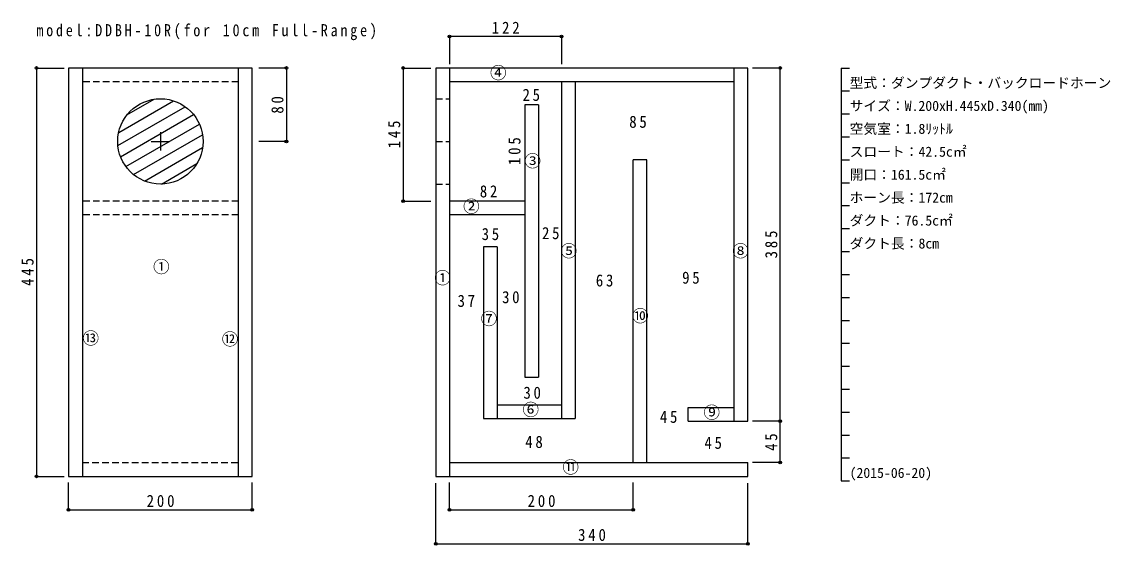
# Model space of a CAD drawing. Units: millimetres at full size, sheet at 1:6. Extents: x -965 to 220, y -73 to 497.
import ezdxf
from ezdxf.enums import TextEntityAlignment as Align

# ---------------------------------------------------------------- set-up
doc = ezdxf.new("R2010")
doc.units = ezdxf.units.MM
doc.header["$LTSCALE"] = 6
doc.header["$PDMODE"] = 32
doc.header["$PDSIZE"] = 3
doc.linetypes.add('DASHED1', pattern=[1.8, 1.2, -0.6])
doc.layers.add('0-0', color=7, linetype='Continuous')
doc.styles.add('ＭＳ ゴシック', font='')
doc.styles.get('ＭＳ ゴシック').set_extended_font_data('MS Gothic')

msp = doc.modelspace()

# ---------------------------------------------------------------- linework, layer by layer
at = {"layer": '0-0', "color": 4}
for p, q in [((-377.409, 481.081), (-499.409, 481.081)), ((-499.409, 481.081), (-499.409, 451.081)), ((-377.409, 481.081), (-377.409, 451.081)), ((-949.411, 446.732), (-949.411, 1.732)), ((-949.411, 446.732), (-919.411, 446.732)), ((-677.189, 446.732), (-707.189, 446.732)), ((-677.189, 446.732), (-677.189, 366.732)), ((-549.979, 446.732), (-549.979, 301.732)), ((-549.979, 446.732), (-519.979, 446.732)), ((-139.219, 446.732), (-169.219, 446.732)), ((-139.219, 61.732), (-139.219, 446.732)), ((-860.686, 362.18), (-787.329, 404.533)), ((-859.87, 376.507), (-800.144, 410.99)), ((-850.916, 395.533), (-821.098, 412.749)), ((-857.792, 349.994), (-778.222, 395.934)), ((-852.062, 339.446), (-771.953, 385.697)), ((-843.556, 330.501), (-768.459, 373.858)), ((-831.621, 323.535), (-768.394, 360.039)), ((-677.189, 366.732), (-707.189, 366.732)), ((-813.319, 320.245), (-774.695, 342.545)), ((-549.979, 301.732), (-519.979, 301.732)), ((-139.219, 61.732), (-169.219, 61.732)), ((-139.219, 16.732), (-139.219, 61.732)), ((-139.219, 16.732), (-169.219, 16.732)), ((-949.411, 1.732), (-919.411, 1.732)), ((-914.409, -34.846), (-914.409, -4.846)), ((-714.409, -34.846), (-714.409, -4.846)), ((-514.409, -71.857), (-514.409, -5.857)), ((-499.409, -34.846), (-499.409, -4.846)), ((-299.409, -34.846), (-299.409, -4.846)), ((-174.409, -71.857), (-174.409, -5.857)), ((-914.409, -34.846), (-714.409, -34.846)), ((-499.409, -34.846), (-299.409, -34.846)), ((-514.409, -71.857), (-174.409, -71.857))]:
    msp.add_line(p, q, dxfattribs=at)
at = {"layer": '0-0'}
for p, q in [((-899.409, 446.732), (-899.409, 1.732)), ((-729.409, 1.732), (-729.409, 446.732)), ((-499.409, 446.732), (-499.409, 1.732)), ((-189.409, 61.732), (-189.409, 446.732)), ((-174.409, 61.732), (-174.409, 446.732)), ((-72.756, 446.732), (-63.564, 446.732)), ((-72.756, 446.732), (-72.756, -3.268)), ((-189.409, 431.732), (-499.409, 431.732)), ((-377.409, 431.732), (-377.409, 64.732)), ((-362.409, 431.732), (-362.409, 64.732)), ((-72.756, 421.732), (-63.564, 421.732)), ((-402.409, 406.732), (-417.409, 406.732)), ((-417.409, 406.732), (-417.409, 109.732)), ((-402.409, 406.732), (-402.409, 109.732)), ((-72.756, 396.732), (-63.564, 396.732)), ((-814.409, 376.732), (-814.409, 356.732)), ((-72.756, 371.732), (-63.564, 371.732)), ((-824.409, 366.732), (-804.409, 366.732)), ((-284.409, 346.732), (-299.409, 346.732)), ((-299.409, 16.732), (-299.409, 346.732)), ((-284.409, 16.732), (-284.409, 346.732)), ((-72.756, 346.732), (-63.564, 346.732)), ((-72.756, 321.732), (-63.564, 321.732)), ((-417.409, 301.732), (-499.409, 301.732)), ((-72.756, 296.732), (-63.564, 296.732)), ((-417.409, 286.732), (-499.409, 286.732)), ((-72.756, 271.732), (-63.564, 271.732)), ((-462.409, 251.732), (-462.409, 64.732)), ((-447.409, 251.732), (-462.409, 251.732)), ((-447.409, 251.732), (-447.409, 64.732)), ((-72.756, 246.732), (-63.564, 246.732)), ((-72.756, 221.732), (-63.564, 221.732)), ((-72.756, 196.732), (-63.564, 196.732)), ((-72.756, 171.732), (-63.564, 171.732)), ((-72.756, 146.732), (-63.564, 146.732)), ((-72.756, 121.732), (-63.564, 121.732)), ((-417.409, 109.732), (-402.409, 109.732)), ((-72.756, 96.732), (-63.564, 96.732)), ((-447.409, 79.732), (-377.409, 79.732)), ((-72.756, 71.732), (-63.564, 71.732)), ((-462.409, 64.732), (-362.409, 64.732)), ((-239.409, 61.732), (-174.409, 61.732)), ((-72.756, 46.732), (-63.564, 46.732)), ((-499.409, 16.732), (-174.409, 16.732)), ((-174.409, 1.732), (-174.409, 16.732)), ((-72.756, 21.732), (-63.564, 21.732)), ((-514.409, 1.732), (-174.409, 1.732)), ((-72.756, -3.268), (-63.564, -3.268))]:
    msp.add_line(p, q, dxfattribs=at)
at = {"layer": '0-0', "linetype": 'DASHED1'}
for p, q in [((-729.409, 431.732), (-899.409, 431.732)), ((-514.409, 413.232), (-499.409, 413.232)), ((-514.409, 366.732), (-499.409, 366.732)), ((-514.409, 320.232), (-499.409, 320.232)), ((-729.409, 301.732), (-899.409, 301.732)), ((-729.409, 286.732), (-899.409, 286.732)), ((-899.409, 16.732), (-729.409, 16.732))]:
    msp.add_line(p, q, dxfattribs=at)
at = {"layer": '0-0'}
msp.add_lwpolyline([(-914.409, 1.732), (-714.409, 1.732), (-714.409, 446.732), (-914.409, 446.732)], close=True, dxfattribs=at)
for points in [[(-174.409, 446.732), (-514.409, 446.732), (-514.409, 1.732)], [(-239.409, 61.732), (-239.409, 76.732), (-189.409, 76.732)]]:
    msp.add_lwpolyline(points, dxfattribs=at)
msp.add_circle((-814.409, 366.732), 46.5, dxfattribs=at)
at = {"layer": '0-0', "color": 4}
for p in [(-499.409, 481.081), (-377.409, 481.081), (-949.411, 446.732), (-677.189, 446.732), (-549.979, 446.732), (-139.219, 446.732), (-677.189, 366.732), (-549.979, 301.732), (-139.219, 61.732), (-139.219, 16.732), (-949.411, 1.732), (-914.409, -34.846), (-714.409, -34.846), (-499.409, -34.846), (-299.409, -34.846), (-514.409, -71.857), (-174.409, -71.857)]:
    msp.add_point(p, dxfattribs=at)

# ---------------------------------------------------------------- texts
at = {"layer": '0-0', "color": 5, "style": 'ＭＳ ゴシック'}
for s, p in [('④', (-455.328, 430.924)), ('③', (-417.912, 334.858)), ('②', (-484.653, 285.308)), ('⑤', (-378.475, 236.769)), ('⑧', (-191.399, 236.769)), ('①', (-822.401, 219.578)), ('①', (-516.001, 207.444)), ('⑦', (-465.44, 162.95)), ('⑩', (-300.611, 165.984)), ('⑬', (-899.254, 141.714)), ('⑫', (-747.571, 140.703)), ('⑥', (-419.935, 63.85)), ('⑨', (-222.747, 60.817)), ('⑪', (-376.452, 1.154))]:
    msp.add_text(s, height=13.2, dxfattribs=at).set_placement(p, align=Align.BOTTOM_LEFT)
at = {"layer": '0-0', "style": 'ＭＳ ゴシック'}
for s, p in [('型式：ダンプダクト・バックロードホーン', (-63.564, 421.732)), ('サイズ：W.200xH.445xD.340(mm)', (-63.564, 396.732)), ('空気室：1.8ﾘｯﾄﾙ', (-63.564, 371.732)), ('スロート：42.5c㎡', (-63.564, 346.732)), ('開口：161.5c㎡', (-63.564, 321.732)), ('ホーン長：172cm', (-63.564, 296.732)), ('ダクト：76.5c㎡', (-63.564, 271.732)), ('ダクト長：8cm', (-63.564, 246.732)), ('(2015-06-20)', (-63.564, -3.268))]:
    msp.add_text(s, height=11, dxfattribs=at).set_placement(p, align=Align.BOTTOM_LEFT)
at = {"layer": '0-0', "char_height": 13.2, "attachment_point": 7, "style": 'ＭＳ ゴシック'}
for s, insert in [('\\T1.4;\\W0.85;model:DDBH-10R(for\\~10cm\\~Full-Range)', (-949.515, 476.985)), ('\\T1.38;\\W0.9;122', (-453.409, 484.081)), ('\\T1.38;\\W0.9;200', (-829.409, -31.846)), ('\\T1.38;\\W0.9;200', (-414.409, -31.846)), ('\\T1.38;\\W0.9;340', (-359.409, -68.857))]:
    msp.add_mtext(s, dxfattribs=dict(at, insert=insert))
at = {"layer": '0-0', "char_height": 13.2, "attachment_point": 7, "rotation": 90, "style": 'ＭＳ ゴシック'}
for s, insert in [('\\T1.36;\\W0.9;80', (-680.189, 396.982)), ('\\T1.37;\\W0.9;145', (-552.979, 359.232)), ('\\T1.38;\\W0.9;385', (-142.219, 239.232)), ('\\T1.38;\\W0.9;445', (-952.411, 209.232)), ('\\T1.36;\\W0.9;45', (-142.219, 29.482))]:
    msp.add_mtext(s, dxfattribs=dict(at, insert=insert))
at = {"layer": '0-0', "color": 6, "char_height": 13.2, "attachment_point": 7, "style": 'ＭＳ ゴシック'}
for s, insert in [('\\T1.36;\\W0.9;25', (-419.935, 410.699)), ('\\T1.36;\\W0.9;85', (-303.644, 381.374)), ('\\T1.36;\\W0.9;82', (-466.451, 305.532)), ('\\T1.36;\\W0.9;25', (-398.699, 260.027)), ('\\T1.36;\\W0.9;35', (-464.429, 259.016)), ('\\T1.36;\\W0.9;63', (-340.048, 208.455)), ('\\T1.36;\\W0.9;95', (-246.005, 211.489)), ('\\T1.36;\\W0.9;30', (-442.182, 190.253)), ('\\T1.36;\\W0.9;37', (-490.72, 186.208)), ('\\T1.36;\\W0.9;30', (-418.924, 86.097)), ('\\T1.36;\\W0.9;45', (-270.274, 59.805)), ('\\T1.36;\\W0.9;48', (-416.901, 32.502)), ('\\T1.36;\\W0.9;45', (-221.735, 31.491))]:
    msp.add_mtext(s, dxfattribs=dict(at, insert=insert))
at = {"layer": '0-0', "color": 6, "insert": (-421.957, 340.925), "char_height": 13.2, "attachment_point": 7, "rotation": 90, "style": 'ＭＳ ゴシック'}
msp.add_mtext('\\T1.38;\\W0.9;105', dxfattribs=at)

doc.saveas('drawing.dxf')
